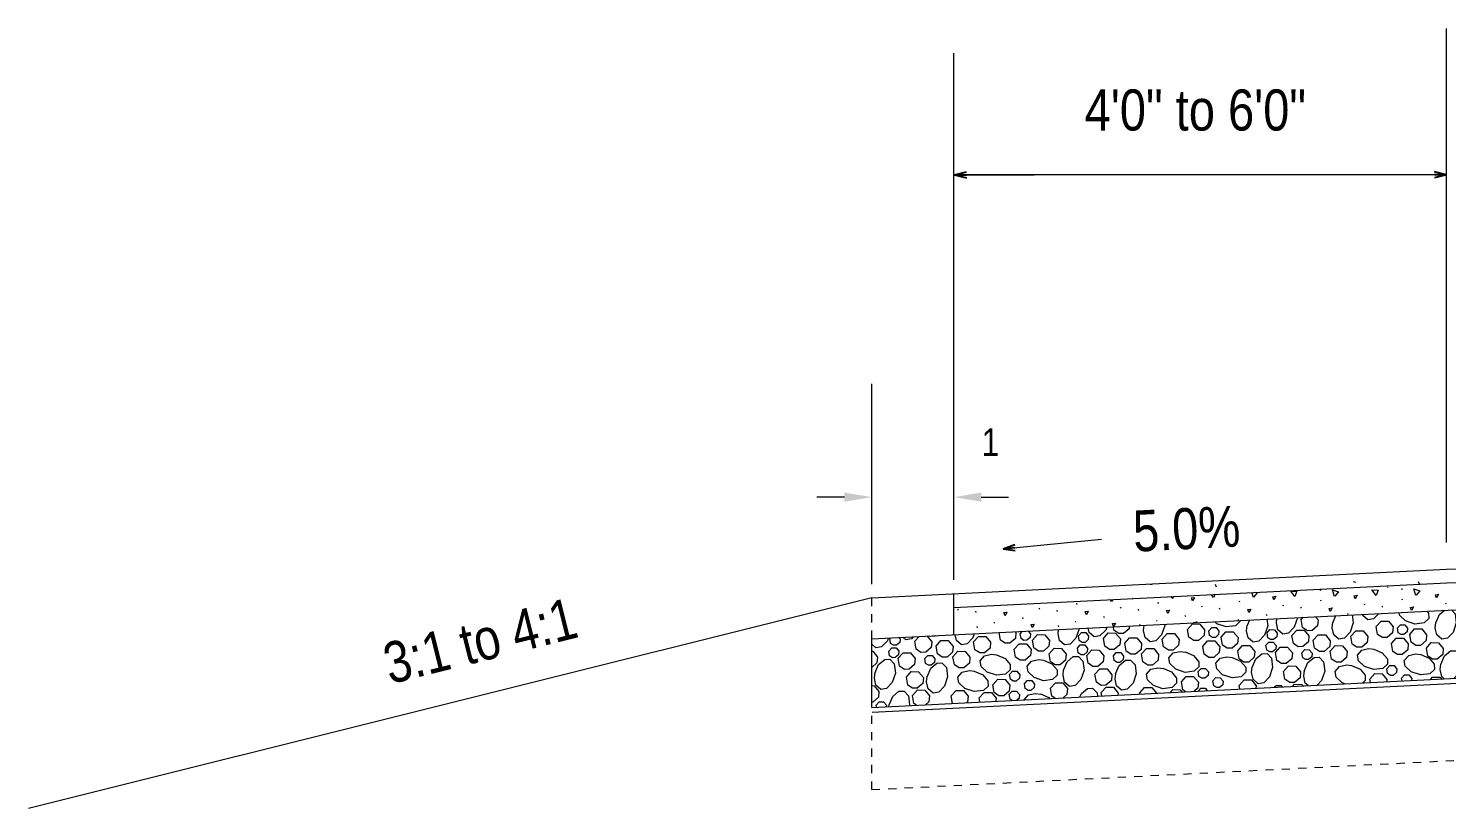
# Model space of a CAD drawing. Extents: x -43.4 to 20.2, y -25.3 to 24.
# Drawn here: x -43.38 to -26.1, y -20.2 to -10.69 of the extents above; entities that cross this region are included whole.
import ezdxf
from ezdxf.enums import TextEntityAlignment as Align

# ---------------------------------------------------------------- set-up
doc = ezdxf.new("R2010")
doc.units = 0
doc.header["$MEASUREMENT"] = 0
doc.linetypes.add('DGN Style 2', pattern=[0.01188, 0.007128, -0.004752])
for name, color, linetype, lineweight in [('Level 1', 7, 'Continuous', 0), ('Level 5', 7, 'Continuous', 0), ('Level 59', 7, 'Continuous', 0)]:
    doc.layers.add(name, color=color, linetype=linetype, lineweight=lineweight)
doc.styles.get("Standard").update_dxf_attribs({"font": 'txt.shx'})
doc.styles.add('Style-Arial Narrow', font='ARIALN.TTF')
doc.styles.add('Style-FEATURE_CONTROL_SYMBOLS', font='FEATURE_CONTROL_SYMBOLS.shx')
doc.dimstyles.get("Standard").update_dxf_attribs({"dimtxt": 0.18, "dimasz": 0.18, "dimexe": 0.18, "dimexo": 0.0625, "dimgap": 0.09, "dimtad": 0, "dimtih": 1, "dimtoh": 1, "dimdec": 4, "dimzin": 3, "dimdsep": 46, "dimtxsty": 'Standard', "dimcen": 0.09, "dimadec": 0, "dimazin": 0, "dimtfac": 1, "dimtdec": 0, "dimtofl": 0, "dimtmove": 0, "dimatfit": 1, "dimfxl": 1, "dimtolj": 1, "dimtzin": 3, "dimarcsym": 0})

# ---------------------------------------------------------------- blocks, each defined once
blk = doc.blocks.new('TerminatorOpen_0.5')
at = {"color": 0, "linetype": 'ByBlock', "lineweight": -2}
for q in [(-1, 0.25), (-1, 0), (-1, -0.25)]:
    blk.add_line((0, 0), q, dxfattribs=at)
blk = doc.blocks.new('*D8')
at = {"linetype": 'Continuous', "lineweight": 0, "transparency": 16777216}
for p, q in [((-33.104, -17.461), (-33.104, -16.235)), ((-32.104, -17.411), (-32.104, -16.235)), ((-33.438, -16.402), (-33.772, -16.402)), ((-31.771, -16.402), (-31.437, -16.402))]:
    blk.add_line(p, q, dxfattribs=at)
at = {"linetype": 'Continuous', "lineweight": 13, "transparency": 16777216}
for points in [[(-33.438, -16.346), (-33.438, -16.458), (-33.104, -16.402)], [(-31.771, -16.346), (-31.771, -16.458), (-32.104, -16.402)]]:
    blk.add_solid(points, dxfattribs=at)
at = {"layer": 'Defpoints', "color": 0, "linetype": 'Continuous', "lineweight": 13, "transparency": 16777216}
for p in [(-32.104, -16.402), (-32.104, -17.578), (-33.104, -17.628)]:
    blk.add_point(p, dxfattribs=at)
at = {"color": 0, "linetype": 'Continuous', "lineweight": 0, "transparency": 16777216, "insert": (-31.659, -15.733), "char_height": 0.3337, "attachment_point": 5, "style": 'Style-Arial Narrow'}
blk.add_mtext('\\A1;1', dxfattribs=at)

msp = doc.modelspace()

# ---------------------------------------------------------------- linework, layer by layer
at = {"layer": 'Level 1', "color": 7, "linetype": 'Continuous', "lineweight": 13}
for p, q in [((-32.10428, -18.07814), (-32.10428, -17.57751)), ((-33.10428, -18.96248), (-33.10428, -18.12814))]:
    msp.add_line(p, q, dxfattribs=at)
at = {"layer": 'Level 1', "color": 5, "linetype": 'Continuous', "lineweight": 0}
msp.add_line((-33.10428, -17.62751), (-43.37706, -20.19571), dxfattribs=at)
at = {"layer": 'Level 1', "color": 7, "linetype": 'DGN Style 2', "lineweight": 0}
msp.add_line((-33.10428, -18.12814), (-33.10428, -17.62751), dxfattribs=at)
at = {"layer": 'Level 5', "color": 7, "linetype": 'Continuous', "lineweight": 0}
for p, q in [((-26.10428, -16.95512), (-26.10428, -10.6931)), ((-32.10428, -17.25287), (-32.10428, -10.9931)), ((-33.10428, -17.29009), (-33.10428, -15.023))]:
    msp.add_line(p, q, dxfattribs=at)
at = {"layer": 'Level 59', "color": 7, "linetype": 'Continuous', "lineweight": 0}
for p, q in [((-27.23921, -17.43122), (-27.21304, -17.43646)), ((-26.43367, -17.46089), (-26.44403, -17.43395)), ((-29.71465, -17.46234), (-29.68848, -17.46757)), ((-28.90638, -17.49908), (-28.91946, -17.46506)), ((-27.64646, -17.53123), (-27.63599, -17.53333)), ((-27.63989, -17.52943), (-27.62942, -17.53153)), ((-26.82283, -17.49511), (-26.81237, -17.50348)), ((-26.65629, -17.51879), (-26.64582, -17.52088)), ((-26.64972, -17.51699), (-26.63925, -17.51908)), ((-32.0488, -17.77987), (-32.05403, -17.76626)), ((-31.83217, -17.80603), (-31.8374, -17.79242)), ((-31.59133, -17.72035), (-31.59193, -17.7188)), ((-31.05863, -17.76742), (-31.06386, -17.75382)), ((-30.842, -17.79358), (-30.84723, -17.77998)), ((-30.60116, -17.7079), (-30.60639, -17.6943)), ((-30.06845, -17.75498), (-30.07369, -17.74137)), ((-29.85182, -17.78114), (-29.85705, -17.76753)), ((-29.61098, -17.69546), (-29.61622, -17.68185)), ((-29.07828, -17.74253), (-29.08351, -17.72893)), ((-28.86165, -17.76869), (-28.86688, -17.75509)), ((-28.62081, -17.68301), (-28.62604, -17.66941)), ((-28.08811, -17.73009), (-28.09334, -17.71648)), ((-27.87148, -17.75625), (-27.87671, -17.74264)), ((-27.63064, -17.67057), (-27.63587, -17.65696)), ((-27.09793, -17.71764), (-27.10317, -17.70404)), ((-26.8813, -17.7438), (-26.88653, -17.7302)), ((-26.64046, -17.65812), (-26.6457, -17.64452)), ((-26.10776, -17.7052), (-26.11299, -17.69159)), ((-31.6175, -17.9286), (-31.60703, -17.9307)), ((-31.26061, -17.88359), (-31.26584, -17.86998)), ((-30.62732, -17.91616), (-30.61686, -17.91825)), ((-30.27044, -17.87114), (-30.27567, -17.85753)), ((-29.83603, -17.96472), (-29.84018, -17.95395)), ((-29.63715, -17.90371), (-29.62668, -17.90581)), ((-29.28026, -17.85869), (-29.28549, -17.84509)), ((-28.64698, -17.89127), (-28.63651, -17.89336)), ((-28.29009, -17.84625), (-28.29532, -17.83264)), ((-27.29992, -17.8338), (-27.30515, -17.8202)), ((-31.81529, -17.99244), (-31.82053, -17.97884)), ((-30.82512, -17.98), (-30.83035, -17.96639))]:
    msp.add_line(p, q, dxfattribs=at)
at = {"layer": 'Level 59', "color": 7, "linetype": 'DGN Style 2', "lineweight": 0}
msp.add_line((-33.10428, -19.96373), (-33.10428, -18.96248), dxfattribs=at)
at = {"layer": 'Level 59', "color": 5, "linetype": 'Continuous', "lineweight": 13, "flags": 128}
for points in [[(-33.10428, -17.62751), (-26.10428, -17.27751), (-14.10428, -16.97751), (-2.10428, -17.27751), (3.89572, -17.57751)], [(-32.10428, -17.74442), (-26.09803, -17.44411), (-14.10428, -17.14426), (-2.11052, -17.44411), (3.89572, -17.74442)], [(-33.10428, -18.12814), (-26.08554, -17.7772), (-14.10428, -17.47767), (-2.12301, -17.7772), (4.89572, -18.12814)], [(-33.10428, -18.96248), (-26.05432, -18.60998), (-14.10428, -18.31123), (-2.15424, -18.60998), (4.89572, -18.96248)], [(-33.10129, -19.02221), (-26.05208, -18.66975), (-14.10428, -18.37105), (-2.15648, -18.66975), (4.89273, -19.02221)]]:
    msp.add_lwpolyline(points, dxfattribs=at)
at = {"layer": 'Level 59', "color": 7, "linetype": 'Continuous', "lineweight": 0, "flags": 128}
for points in [[(-29.44666, -17.63578), (-29.45401, -17.61191)], [(-29.42515, -17.61046), (-29.44562, -17.63473)], [(-28.94013, -17.62604), (-28.96916, -17.58766)], [(-28.92512, -17.58546), (-28.93951, -17.6247)], [(-28.45649, -17.62333), (-28.47507, -17.56296)], [(-28.43169, -17.56079), (-28.41044, -17.56891), (-28.45544, -17.62229)], [(-28.20565, -17.65399), (-28.21926, -17.61526), (-28.18263, -17.61003), (-28.20565, -17.65399)], [(-27.94996, -17.61359), (-28.00148, -17.54548), (-27.9253, -17.54671), (-27.94933, -17.61226)], [(-27.46632, -17.61089), (-27.49143, -17.52926), (-27.42027, -17.55647), (-27.46527, -17.60984)], [(-27.21548, -17.64154), (-27.22909, -17.60282), (-27.19246, -17.59759), (-27.21548, -17.64154)], [(-26.95979, -17.60115), (-27.0113, -17.53304), (-26.93512, -17.53426), (-26.95916, -17.59981)], [(-26.47614, -17.59844), (-26.50126, -17.51682), (-26.43009, -17.54402), (-26.4751, -17.5974)], [(-26.22531, -17.6291), (-26.23892, -17.59037), (-26.20229, -17.58514), (-26.22531, -17.6291)], [(-30.49022, -17.83348), (-30.50383, -17.79476), (-30.4672, -17.78953), (-30.49022, -17.83348)], [(-30.186, -17.67888), (-30.19649, -17.64903)], [(-30.16966, -17.64769), (-30.186, -17.67888)], [(-29.93031, -17.63848), (-29.93232, -17.63582)], [(-29.92914, -17.63566), (-29.92968, -17.63715)], [(-29.50005, -17.82104), (-29.51366, -17.78232), (-29.47703, -17.77709), (-29.50005, -17.82104)], [(-29.19583, -17.66643), (-29.20944, -17.62771), (-29.17281, -17.62248), (-29.19583, -17.66643)], [(-28.50988, -17.80859), (-28.52349, -17.76987), (-28.48686, -17.76464), (-28.50988, -17.80859)], [(-27.5197, -17.79615), (-27.53331, -17.75743), (-27.49668, -17.7522), (-27.5197, -17.79615)], [(-26.34429, -17.79014), (-26.32215, -17.81646), (-26.32053, -17.8796), (-26.37684, -17.93378), (-26.48868, -17.94746), (-26.60252, -17.90951), (-26.67532, -17.83924), (-26.68078, -17.80696)], [(-26.52953, -17.7837), (-26.54314, -17.74498), (-26.50651, -17.73975), (-26.52953, -17.7837)], [(-26.04327, -17.77614), (-25.99815, -17.82298), (-25.98451, -17.93485), (-26.02246, -18.04869), (-26.0927, -18.12146), (-26.16158, -18.13313), (-26.22236, -18.07995), (-26.24063, -17.99633), (-26.23309, -17.9291)], [(-26.23418, -17.93396), (-26.18945, -17.83049), (-26.12863, -17.77935)], [(-31.4804, -17.84593), (-31.49401, -17.80721), (-31.45738, -17.80198), (-31.4804, -17.84593)], [(-31.14863, -17.99138), (-31.16224, -17.95265), (-31.1256, -17.94743), (-31.14863, -17.99138)], [(-30.15845, -17.97893), (-30.17206, -17.94021), (-30.13543, -17.93498), (-30.15845, -17.97893)], [(-29.53856, -17.94985), (-29.53651, -17.96664), (-29.57446, -18.08048), (-29.64476, -18.15325), (-29.71361, -18.16489), (-29.77439, -18.11177), (-29.79269, -18.02812), (-29.78527, -17.96219)], [(-29.78621, -17.96578), (-29.78464, -17.96215)], [(-29.24074, -18.1085), (-29.25747, -18.01251), (-29.19784, -17.94569), (-29.10827, -17.94728), (-29.05076, -18.01752), (-29.05733, -18.08908), (-29.1243, -18.14704), (-29.18219, -18.14789), (-29.24071, -18.10847)], [(-29.18042, -17.93194), (-29.18189, -17.92776), (-29.14526, -17.92253), (-29.14937, -17.93039)], [(-28.61807, -17.90383), (-28.6178, -17.91425), (-28.67411, -17.96843), (-28.78595, -17.9821), (-28.89979, -17.94416), (-28.92564, -17.9192)], [(-28.29178, -17.88751), (-28.28178, -17.96949), (-28.31973, -18.08334), (-28.38997, -18.15611), (-28.45885, -18.16778), (-28.51963, -18.1146), (-28.5379, -18.03098), (-28.53036, -17.96375)], [(-28.53145, -17.96861), (-28.50092, -17.89797)], [(-27.91982, -17.86891), (-27.91945, -17.87197), (-27.95743, -17.98579), (-28.02766, -18.05856), (-28.09655, -18.07023), (-28.15733, -18.01705), (-28.17563, -17.93346), (-28.16977, -17.88141)], [(-27.85699, -17.98912), (-27.87375, -17.89316), (-27.84898, -17.86537)], [(-27.69994, -17.85792), (-27.66701, -17.89813), (-27.67361, -17.96973), (-27.74058, -18.02762), (-27.79844, -18.02851), (-27.85696, -17.98909)], [(-27.25103, -17.83547), (-27.23924, -17.93199), (-27.27719, -18.04583), (-27.34749, -18.1186), (-27.41634, -18.13024), (-27.47712, -18.07712), (-27.49542, -17.99348), (-27.48785, -17.92621)], [(-27.48894, -17.93113), (-27.45192, -17.84552)], [(-26.92877, -17.81936), (-26.9914, -17.8842), (-27.06025, -17.89584), (-27.12104, -17.84272), (-27.12401, -17.82912)], [(-26.94346, -18.07385), (-26.9602, -17.97786), (-26.90057, -17.91104), (-26.811, -17.91263), (-26.75349, -17.98287), (-26.76006, -18.05443), (-26.82703, -18.11239), (-26.88492, -18.11324), (-26.94343, -18.07382)], [(-26.69188, -18.0532), (-26.70193, -17.9956), (-26.66616, -17.95547), (-26.61242, -17.95647), (-26.57789, -17.9986), (-26.58184, -18.04156), (-26.62205, -18.0763), (-26.65676, -18.07683), (-26.69185, -18.05317)], [(-32.90275, -18.11806), (-32.91427, -18.15263), (-32.98451, -18.22541), (-33.0534, -18.23707), (-33.10428, -18.19256)], [(-32.87412, -18.18313), (-32.88416, -18.12553), (-32.87632, -18.11674)], [(-32.77398, -18.11162), (-32.76012, -18.12853), (-32.76407, -18.17149), (-32.80426, -18.20626), (-32.83897, -18.20679), (-32.87409, -18.1831)], [(-32.59805, -18.10283), (-32.62221, -18.12786), (-32.69109, -18.13952), (-32.72574, -18.10921)], [(-32.56387, -18.25337), (-32.58058, -18.15741), (-32.52882, -18.09936)], [(-32.42956, -18.0944), (-32.37387, -18.16242), (-32.38044, -18.23398), (-32.44744, -18.2919), (-32.5053, -18.29279), (-32.56378, -18.25334)], [(-32.32623, -18.08923), (-32.33512, -18.09692), (-32.39299, -18.0978), (-32.40022, -18.09293)], [(-31.85525, -18.06569), (-31.87173, -18.11513), (-31.94203, -18.1879), (-32.01089, -18.19954), (-32.07167, -18.14642), (-32.08679, -18.07726)], [(-31.84719, -18.26064), (-31.86392, -18.16471), (-31.80429, -18.09783), (-31.71475, -18.09945), (-31.65724, -18.16969), (-31.66378, -18.24129), (-31.73075, -18.29918), (-31.78862, -18.30007), (-31.84713, -18.26064)], [(-31.53801, -18.14315), (-31.55414, -18.05063)], [(-31.35735, -18.04079), (-31.34803, -18.05217), (-31.3546, -18.12373), (-31.42157, -18.18168), (-31.47946, -18.18254), (-31.53798, -18.14312)], [(-31.28642, -18.12249), (-31.29647, -18.06489), (-31.27115, -18.03648)], [(-31.20106, -18.03298), (-31.17243, -18.0679), (-31.17638, -18.11086), (-31.2166, -18.14559), (-31.25131, -18.14612), (-31.2864, -18.12246)], [(-31.1301, -18.23846), (-31.1468, -18.1425), (-31.0872, -18.07565), (-30.99763, -18.07724), (-30.94009, -18.14751), (-30.94666, -18.21907), (-31.01366, -18.277), (-31.07152, -18.27788), (-31.13004, -18.23846)], [(-30.57933, -18.00189), (-30.57905, -18.00414), (-30.617, -18.11799), (-30.68724, -18.19076), (-30.75612, -18.20243), (-30.81691, -18.14925), (-30.83517, -18.06563), (-30.82943, -18.01439)], [(-30.57684, -18.14848), (-30.58689, -18.09088), (-30.55109, -18.05078), (-30.49738, -18.05175), (-30.46285, -18.09389), (-30.4668, -18.13684), (-30.50699, -18.17161), (-30.54169, -18.17214), (-30.57681, -18.14845)], [(-30.2429, -17.98507), (-30.2547, -18.02043), (-30.32494, -18.09321), (-30.39382, -18.10487), (-30.4546, -18.05169), (-30.46674, -17.99626)], [(-30.2666, -18.21872), (-30.28331, -18.12276), (-30.22367, -18.05588), (-30.13414, -18.0575), (-30.07659, -18.12777), (-30.08316, -18.19933), (-30.15016, -18.25726), (-30.20803, -18.25814), (-30.26651, -18.21869)], [(-30.15426, -18.02376), (-30.16173, -17.98101)], [(-29.96783, -17.97131), (-29.97088, -18.00438), (-30.03785, -18.06227), (-30.09572, -18.06316), (-30.15423, -18.02373)], [(-30.00697, -18.27664), (-30.02374, -18.18068), (-29.96408, -18.11383), (-29.87454, -18.11545), (-29.81703, -18.18569), (-29.8236, -18.25726), (-29.89054, -18.31518), (-29.94843, -18.31609), (-30.00694, -18.27661)], [(-29.54992, -18.226), (-29.56665, -18.13007), (-29.50702, -18.06319), (-29.41748, -18.06481), (-29.35997, -18.13504), (-29.36651, -18.20664), (-29.43348, -18.26453), (-29.49135, -18.26542), (-29.54986, -18.226)], [(-28.98915, -18.08785), (-28.9992, -18.03025), (-28.96343, -17.99012), (-28.90969, -17.99112), (-28.87516, -18.03325), (-28.87911, -18.07621), (-28.91933, -18.11094), (-28.95403, -18.11147), (-28.98912, -18.08782)], [(-28.83282, -18.20381), (-28.84953, -18.10785), (-28.78993, -18.041), (-28.70036, -18.04259), (-28.64282, -18.11286), (-28.64939, -18.18442), (-28.71639, -18.24235), (-28.77425, -18.24323), (-28.83276, -18.20381)], [(-28.27957, -18.11383), (-28.28962, -18.05623), (-28.25382, -18.01613), (-28.20011, -18.01711), (-28.16558, -18.05924), (-28.16953, -18.10219), (-28.20971, -18.13696), (-28.24442, -18.13749), (-28.27954, -18.1138)], [(-27.96933, -18.18407), (-27.98603, -18.08811), (-27.9264, -18.02123), (-27.83686, -18.02285), (-27.77932, -18.09312), (-27.78589, -18.16468), (-27.85289, -18.22261), (-27.91076, -18.22349), (-27.96924, -18.18404)], [(-27.7097, -18.24199), (-27.72647, -18.14603), (-27.6668, -18.07918), (-27.57727, -18.0808), (-27.51976, -18.15104), (-27.52633, -18.22261), (-27.59327, -18.28053), (-27.65116, -18.28145), (-27.70967, -18.24197)], [(-27.25265, -18.19135), (-27.26938, -18.09542), (-27.20975, -18.02854), (-27.12021, -18.03016), (-27.0627, -18.1004), (-27.06924, -18.17199), (-27.13621, -18.22989), (-27.19407, -18.23077), (-27.25259, -18.19135)], [(-26.75888, -18.28059), (-26.77561, -18.18466), (-26.71598, -18.11778), (-26.62644, -18.1194), (-26.5689, -18.18967), (-26.57547, -18.26123), (-26.64247, -18.31916), (-26.70034, -18.32004), (-26.75882, -18.28059)], [(-26.53555, -18.16916), (-26.55226, -18.0732), (-26.49265, -18.00635), (-26.40309, -18.00794), (-26.34555, -18.07821), (-26.35212, -18.14978), (-26.41911, -18.2077), (-26.47698, -18.20858), (-26.53549, -18.16916)], [(-33.10428, -18.27945), (-33.09187, -18.27968), (-33.03436, -18.34992), (-33.04093, -18.42148), (-33.10428, -18.4763)], [(-32.88711, -18.33359), (-32.89716, -18.27599), (-32.86136, -18.2359), (-32.80765, -18.23687), (-32.77312, -18.279), (-32.77706, -18.32196), (-32.81725, -18.35672), (-32.85196, -18.35725), (-32.88708, -18.33357)], [(-32.76593, -18.46008), (-32.78263, -18.36412), (-32.723, -18.29724), (-32.63346, -18.29886), (-32.57592, -18.36913), (-32.58249, -18.44069), (-32.64949, -18.49862), (-32.70736, -18.4995), (-32.76584, -18.46005)], [(-32.30425, -18.31129), (-32.32101, -18.21533), (-32.26135, -18.14848), (-32.17181, -18.1501), (-32.1143, -18.22034), (-32.12087, -18.2919), (-32.18781, -18.34983), (-32.2457, -18.35074), (-32.30422, -18.31126)], [(-32.09827, -18.44272), (-32.11504, -18.34676), (-32.05537, -18.27991), (-31.96584, -18.28153), (-31.90833, -18.35177), (-31.9149, -18.42334), (-31.98183, -18.48126), (-32.0397, -18.48215), (-32.09824, -18.4427)], [(-31.35342, -18.34989), (-31.37016, -18.25396), (-31.31053, -18.18708), (-31.22099, -18.1887), (-31.16345, -18.25897), (-31.17002, -18.33053), (-31.23702, -18.38845), (-31.29488, -18.38934), (-31.35336, -18.34989)], [(-30.92707, -18.40625), (-30.9438, -18.31026), (-30.88414, -18.24341), (-30.7946, -18.24503), (-30.73709, -18.31527), (-30.74366, -18.38683), (-30.81063, -18.44479), (-30.8685, -18.44567), (-30.92704, -18.40622)], [(-30.58984, -18.29895), (-30.59988, -18.24135), (-30.56409, -18.20125), (-30.51038, -18.20222), (-30.47584, -18.24435), (-30.47979, -18.28731), (-30.51998, -18.32207), (-30.55469, -18.3226), (-30.58981, -18.29892)], [(-30.46866, -18.42543), (-30.48536, -18.32947), (-30.42573, -18.26259), (-30.33619, -18.26421), (-30.27865, -18.33448), (-30.28522, -18.40604), (-30.35222, -18.46397), (-30.41008, -18.46485), (-30.46857, -18.4254)], [(-30.15143, -18.39187), (-30.16145, -18.3343), (-30.12568, -18.29417), (-30.07191, -18.29515), (-30.03744, -18.33728), (-30.04136, -18.3802), (-30.08157, -18.415), (-30.11628, -18.41553), (-30.15137, -18.39187)], [(-29.801, -18.40808), (-29.81776, -18.31212), (-29.7581, -18.24527), (-29.66856, -18.24689), (-29.61105, -18.31712), (-29.61762, -18.38869), (-29.68456, -18.44661), (-29.74243, -18.4475), (-29.80097, -18.40805)], [(-29.28723, -18.28728), (-29.18375, -18.332), (-29.12153, -18.40596), (-29.11994, -18.46906), (-29.17621, -18.52328), (-29.28811, -18.53695), (-29.40193, -18.49897), (-29.4747, -18.42873), (-29.48637, -18.35985), (-29.43322, -18.29909), (-29.3496, -18.28077), (-29.28234, -18.28834)], [(-29.05615, -18.31524), (-29.07289, -18.21931), (-29.01325, -18.15243), (-28.92372, -18.15405), (-28.86618, -18.22432), (-28.87275, -18.29588), (-28.93974, -18.35381), (-28.99761, -18.35469), (-29.05609, -18.31524)], [(-28.6298, -18.3716), (-28.64653, -18.27561), (-28.58687, -18.20876), (-28.49733, -18.21038), (-28.43982, -18.28062), (-28.44639, -18.35219), (-28.51336, -18.41014), (-28.57122, -18.41102), (-28.62977, -18.37157)], [(-28.47108, -18.47493), (-28.42633, -18.37142), (-28.35237, -18.30926), (-28.28926, -18.30767), (-28.23505, -18.36394), (-28.22141, -18.47581), (-28.25933, -18.58963), (-28.3296, -18.66243), (-28.39845, -18.67407), (-28.45926, -18.62092), (-28.47753, -18.5373), (-28.46996, -18.47004)], [(-28.29256, -18.2643), (-28.30261, -18.2067), (-28.26681, -18.1666), (-28.2131, -18.16757), (-28.17857, -18.2097), (-28.18252, -18.25266), (-28.22271, -18.28743), (-28.25742, -18.28796), (-28.29253, -18.26427)], [(-28.17138, -18.39078), (-28.18809, -18.29482), (-28.12846, -18.22794), (-28.03892, -18.22956), (-27.98138, -18.29983), (-27.98795, -18.3714), (-28.05495, -18.42932), (-28.11281, -18.4302), (-28.1713, -18.39075)], [(-27.85416, -18.35722), (-27.86418, -18.29965), (-27.82841, -18.25953), (-27.77464, -18.2605), (-27.74017, -18.30263), (-27.74409, -18.34556), (-27.7843, -18.38035), (-27.81901, -18.38088), (-27.8541, -18.35722)], [(-27.50373, -18.37343), (-27.52049, -18.27747), (-27.46083, -18.21062), (-27.37129, -18.21224), (-27.31378, -18.28248), (-27.32035, -18.35404), (-27.38729, -18.41197), (-27.44516, -18.41285), (-27.5037, -18.3734)], [(-26.98996, -18.25263), (-26.88648, -18.29736), (-26.82426, -18.37131), (-26.82267, -18.43442), (-26.87894, -18.48863), (-26.99084, -18.5023), (-27.10465, -18.46432), (-27.17743, -18.39408), (-27.18909, -18.3252), (-27.13594, -18.26445), (-27.05233, -18.24612), (-26.98506, -18.25369)], [(-26.33252, -18.33695), (-26.34926, -18.24096), (-26.2896, -18.17411), (-26.20006, -18.17573), (-26.14255, -18.24597), (-26.14912, -18.31754), (-26.21609, -18.37549), (-26.27395, -18.37637), (-26.33249, -18.33692)], [(-26.17381, -18.44028), (-26.12905, -18.33678), (-26.0551, -18.27461), (-25.99199, -18.27302), (-25.93778, -18.32929), (-25.92414, -18.44116), (-25.96206, -18.55498), (-26.01418, -18.60898)], [(-33.06562, -18.54422), (-33.02087, -18.44072), (-32.94692, -18.37855), (-32.88381, -18.37696), (-32.8296, -18.43324), (-32.81596, -18.54511), (-32.85387, -18.65892), (-32.92414, -18.73173), (-32.993, -18.74336), (-33.05381, -18.69021), (-33.07208, -18.6066), (-33.0645, -18.53933)], [(-32.4487, -18.42652), (-32.45872, -18.36895), (-32.42295, -18.32882), (-32.36918, -18.32979), (-32.33471, -18.37193), (-32.33863, -18.41485), (-32.37885, -18.44965), (-32.41355, -18.45018), (-32.44864, -18.42652)], [(-32.43085, -18.58927), (-32.38612, -18.4858), (-32.31214, -18.4236), (-32.24903, -18.42201), (-32.19482, -18.47829), (-32.18118, -18.59016), (-32.21913, -18.704), (-32.28937, -18.77677), (-32.35825, -18.78844), (-32.41903, -18.73526), (-32.4373, -18.65165), (-32.42973, -18.58438)], [(-31.5845, -18.32193), (-31.48103, -18.36665), (-31.4188, -18.4406), (-31.41721, -18.50371), (-31.47348, -18.55792), (-31.58538, -18.57159), (-31.6992, -18.53362), (-31.77197, -18.46338), (-31.78364, -18.39449), (-31.73049, -18.33374), (-31.64687, -18.31542), (-31.57961, -18.32299)], [(-31.01289, -18.38778), (-30.90939, -18.43247), (-30.84719, -18.50645), (-30.8456, -18.56956), (-30.90188, -18.62377), (-31.01378, -18.63744), (-31.12756, -18.5995), (-31.20036, -18.52923), (-31.212, -18.46037), (-31.15885, -18.39956), (-31.07524, -18.38129), (-31.00797, -18.38887)], [(-30.76835, -18.50958), (-30.7236, -18.40607), (-30.64965, -18.34391), (-30.58654, -18.34232), (-30.53232, -18.39859), (-30.51868, -18.51046), (-30.5566, -18.62427), (-30.62687, -18.69708), (-30.69573, -18.70871), (-30.75654, -18.65556), (-30.7748, -18.57195), (-30.76723, -18.50468)], [(-30.13358, -18.55462), (-30.08885, -18.45115), (-30.01487, -18.38896), (-29.95176, -18.38736), (-29.89755, -18.44364), (-29.88391, -18.55551), (-29.92186, -18.66935), (-29.9921, -18.74213), (-30.06098, -18.75379), (-30.12176, -18.70061), (-30.14003, -18.617), (-30.13246, -18.54973)], [(-29.55802, -18.48618), (-29.45455, -18.53091), (-29.39235, -18.60489), (-29.39076, -18.668), (-29.44703, -18.72221), (-29.5589, -18.73585), (-29.67275, -18.6979), (-29.74552, -18.62766), (-29.75719, -18.55878), (-29.70401, -18.498), (-29.62042, -18.4797), (-29.55316, -18.48727)], [(-28.71562, -18.35313), (-28.61212, -18.39782), (-28.54992, -18.4718), (-28.54833, -18.53491), (-28.6046, -18.58913), (-28.7165, -18.6028), (-28.83029, -18.56485), (-28.90309, -18.49458), (-28.91473, -18.42572), (-28.86158, -18.36491), (-28.77796, -18.34665), (-28.7107, -18.35422)], [(-28.07133, -18.62077), (-28.08806, -18.52478), (-28.02846, -18.45793), (-27.93886, -18.45955), (-27.88135, -18.52979), (-27.88792, -18.60135), (-27.95492, -18.65928), (-28.01279, -18.66016), (-28.0713, -18.62074)], [(-27.8363, -18.51998), (-27.79158, -18.4165), (-27.7176, -18.35431), (-27.65449, -18.35272), (-27.60028, -18.40899), (-27.58664, -18.52086), (-27.62458, -18.6347), (-27.67913, -18.69122)], [(-27.34213, -18.67437), (-27.37548, -18.66325), (-27.44825, -18.59301), (-27.45992, -18.52413), (-27.40674, -18.46335), (-27.32315, -18.44505), (-27.25589, -18.45262)], [(-27.26075, -18.45153), (-27.15727, -18.49626), (-27.09508, -18.57024), (-27.09349, -18.63335), (-27.12479, -18.6635)], [(-26.82131, -18.55038), (-26.83136, -18.49284), (-26.79556, -18.45268), (-26.74182, -18.45368), (-26.70735, -18.49582), (-26.71127, -18.53874), (-26.75145, -18.57351), (-26.78619, -18.57407), (-26.82128, -18.55041)], [(-26.41835, -18.31848), (-26.31485, -18.36318), (-26.25265, -18.43716), (-26.25106, -18.50027), (-26.30733, -18.55448), (-26.41923, -18.56815), (-26.53302, -18.5302), (-26.60582, -18.45993), (-26.61746, -18.39108), (-26.56431, -18.33027), (-26.48069, -18.312), (-26.41343, -18.31957)], [(-26.1305, -18.61379), (-26.16199, -18.58627), (-26.18026, -18.50265), (-26.17269, -18.43539)], [(-32.66587, -18.69006), (-32.68261, -18.59408), (-32.623, -18.52722), (-32.53341, -18.52884), (-32.4759, -18.59908), (-32.48247, -18.67065), (-32.54946, -18.72857), (-32.60733, -18.72946), (-32.66584, -18.69004)], [(-31.85529, -18.52083), (-31.75182, -18.56556), (-31.68962, -18.63954), (-31.68803, -18.70265), (-31.74431, -18.75686), (-31.85618, -18.7705), (-31.97002, -18.73255), (-32.04279, -18.66231), (-32.05446, -18.59343), (-32.00128, -18.53265), (-31.91769, -18.51435), (-31.85043, -18.52192)], [(-31.61349, -18.78255), (-31.63026, -18.68659), (-31.57062, -18.61971), (-31.48103, -18.62133), (-31.42352, -18.69157), (-31.43011, -18.76316), (-31.49708, -18.82106), (-31.55495, -18.82194), (-31.61346, -18.78252)], [(-31.41585, -18.61968), (-31.4259, -18.56214), (-31.3901, -18.52198), (-31.33636, -18.52298), (-31.30189, -18.56511), (-31.30581, -18.60804), (-31.346, -18.64281), (-31.38074, -18.64337), (-31.41583, -18.61971)], [(-31.23569, -18.73302), (-31.24571, -18.67545), (-31.20994, -18.63532), (-31.15617, -18.6363), (-31.1217, -18.67843), (-31.12562, -18.72135), (-31.1658, -18.75612), (-31.20054, -18.75668), (-31.23563, -18.73302)], [(-30.3686, -18.65542), (-30.38534, -18.55943), (-30.32573, -18.49258), (-30.23614, -18.4942), (-30.17862, -18.56444), (-30.18519, -18.636), (-30.25219, -18.69392), (-30.31006, -18.69481), (-30.36857, -18.65539)], [(-29.31622, -18.7479), (-29.33298, -18.65194), (-29.27335, -18.58506), (-29.18375, -18.58668), (-29.12624, -18.65692), (-29.13284, -18.72851), (-29.1763, -18.76608)], [(-29.11858, -18.58503), (-29.12863, -18.52749), (-29.09283, -18.48733), (-29.03909, -18.48833), (-29.00462, -18.53046), (-29.00854, -18.57339), (-29.04873, -18.60816), (-29.08346, -18.60872), (-29.11855, -18.58506)], [(-28.93842, -18.69837), (-28.94844, -18.6408), (-28.91267, -18.60067), (-28.8589, -18.60165), (-28.82443, -18.64378), (-28.82834, -18.68671), (-28.86853, -18.72147), (-28.90327, -18.72203), (-28.93836, -18.69837)], [(-28.6217, -18.73835), (-28.62938, -18.69428), (-28.56972, -18.62743), (-28.48018, -18.62905), (-28.42267, -18.69929), (-28.42536, -18.72853)], [(-27.78933, -18.69673), (-27.82449, -18.66596), (-27.84276, -18.58235), (-27.83518, -18.51509)], [(-27.02848, -18.65869), (-27.03571, -18.61729), (-26.97608, -18.55041), (-26.88648, -18.55203), (-26.82897, -18.62227), (-26.83142, -18.64883)], [(-26.64536, -18.63953), (-26.65116, -18.60615), (-26.6154, -18.56603), (-26.56163, -18.567), (-26.52715, -18.60913), (-26.5294, -18.63373)], [(-26.29871, -18.6222), (-26.27245, -18.59278), (-26.18291, -18.5944), (-26.1656, -18.61554)], [(-33.10428, -18.69781), (-33.07473, -18.69834), (-33.01722, -18.76858), (-33.02379, -18.84015), (-33.09076, -18.8981), (-33.10428, -18.89831)], [(-32.89335, -18.93198), (-32.84863, -18.82851), (-32.77468, -18.76628), (-32.71157, -18.76469), (-32.65736, -18.82097), (-32.64369, -18.93287), (-32.64592, -18.93956)], [(-32.59133, -18.91369), (-32.60807, -18.8177), (-32.54846, -18.75085), (-32.45887, -18.75247), (-32.40136, -18.82271), (-32.40793, -18.89427), (-32.44892, -18.92971)], [(-32.1219, -18.91336), (-32.13787, -18.82197), (-32.07821, -18.75512), (-31.98864, -18.75671), (-31.93113, -18.82695), (-31.9377, -18.89851), (-31.94461, -18.90449)], [(-31.78699, -18.89661), (-31.79563, -18.84713), (-31.73597, -18.78028), (-31.64643, -18.7819), (-31.58892, -18.85214), (-31.59211, -18.88687)], [(-31.41957, -18.86121), (-31.42961, -18.80361), (-31.39385, -18.76349), (-31.34011, -18.76449), (-31.30558, -18.80662), (-31.30952, -18.84958), (-31.33799, -18.87416)], [(-31.24768, -18.86965), (-31.19606, -18.81066), (-31.11248, -18.79236), (-31.04521, -18.79993)], [(-31.0501, -18.79887), (-30.9466, -18.84357), (-30.9377, -18.85415)], [(-30.90992, -18.82492), (-30.92665, -18.72893), (-30.86699, -18.66208), (-30.77746, -18.6637), (-30.71994, -18.73393), (-30.72651, -18.8055), (-30.77323, -18.84593)], [(-30.87136, -18.85083), (-30.90986, -18.82486)], [(-30.56946, -18.83574), (-30.55136, -18.79386), (-30.47741, -18.73164), (-30.4143, -18.73005), (-30.36009, -18.78632), (-30.35536, -18.82503)], [(-30.30392, -18.82246), (-30.31079, -18.78305), (-30.25119, -18.7162), (-30.16159, -18.71782), (-30.10408, -18.78806), (-30.10633, -18.81258)], [(-29.83852, -18.79919), (-29.8406, -18.78732), (-29.78094, -18.72047), (-29.69137, -18.72206), (-29.63649, -18.78909)], [(-29.47005, -18.78077), (-29.4387, -18.74563), (-29.34916, -18.74725), (-29.32755, -18.77364)], [(-29.28137, -18.77133), (-29.31619, -18.74787)], [(-29.1276, -18.76364), (-29.09657, -18.72884), (-29.04283, -18.72984), (-29.01956, -18.75824)], [(-28.2045, -18.71749), (-28.18013, -18.69699), (-28.11702, -18.6954), (-28.10074, -18.7123)], [(-27.97576, -18.70605), (-27.95392, -18.68155), (-27.86432, -18.68317), (-27.85071, -18.6998)], [(-33.04493, -18.95951), (-33.04945, -18.93363), (-33.01365, -18.89353), (-32.95994, -18.89451), (-32.92541, -18.93664), (-32.92697, -18.95361)], [(-32.89507, -18.95202), (-32.89226, -18.92706)], [(-32.55929, -18.93523), (-32.5913, -18.91366)], [(-31.39599, -18.87706), (-31.41954, -18.86118)]]:
    msp.add_lwpolyline(points, dxfattribs=at)
at = {"layer": 'Level 59', "color": 7, "linetype": 'DGN Style 2', "lineweight": 0, "flags": 128}
msp.add_lwpolyline([(-33.10428, -19.96373), (-26.01685, -19.60936), (-14.10428, -19.31154), (-2.19171, -19.60936), (4.89572, -19.96373)], dxfattribs=at)

# ---------------------------------------------------------------- texts
at = {"layer": 'Level 59', "color": 7, "linetype": 'Continuous', "lineweight": 0, "style": 'Style-Arial Narrow'}
msp.add_text('4\'0" to 6\'0"', height=0.5, dxfattribs=at).set_placement((-29.16284, -11.93699), align=Align.CENTER)
for s, rotation, p in [('5.0%', 2.862405, (-29.25821, -17.03471)), ('3:1 to 4:1', 14.036243, (-37.8134, -18.39251))]:
    msp.add_text(s, height=0.5, rotation=rotation, dxfattribs=at).set_placement(p, align=Align.CENTER)

# ---------------------------------------------------------------- dimensions: what is measured, and where the dimension line sits
at = {"linetype": 'Continuous', "lineweight": 0}
dim = msp.add_linear_dim(base=(-32.10428, -16.40198), p1=(-33.10428, -17.62751), p2=(-32.10428, -17.57751), dimstyle='Standard', override={"dimtxt": 0.333722, "dimasz": 0.333722, "dimexe": 0.166861, "dimexo": 0.166861, "dimgap": 0.166861, "dimtad": 1, "dimtih": 0, "dimtoh": 0, "dimzin": 7, "dimlunit": 5, "dimtxsty": 'Style-Arial Narrow', "dimcen": 0, "dimclrd": 256, "dimclre": 256, "dimtmove": 1, "dimatfit": 1, "dimfrac": 2, "dimtzin": 7, "dimlwd": 0, "dimlwe": 0}, dxfattribs=at)
dim.commit()
dim.dimension.update_dxf_attribs({"geometry": '*D8', "text_midpoint": (-31.65887, -16.06761), "dimtype": 160})

# ---------------------------------------------------------------- leaders
at = {"layer": 'Level 59', "color": 7, "linetype": 'Continuous', "lineweight": 0}
for points in [[(-26.10477, -12.47555), (-32.09778, -12.47605)], [(-32.09778, -12.47605), (-31.12428, -12.47605)], [(-31.50472, -17.02994), (-30.30693, -16.91399)]]:
    msp.add_leader(points, dimstyle='Standard', override={"dimtxt": 0.291376, "dimasz": 0.145688, "dimgap": 0, "dimtad": 1, "dimtxsty": 'Style-FEATURE_CONTROL_SYMBOLS', "dimclrd": 7, "dimldrblk": 'TerminatorOpen_0.5', "dimlwd": 0}, dxfattribs=at)

doc.saveas('drawing.dxf')
